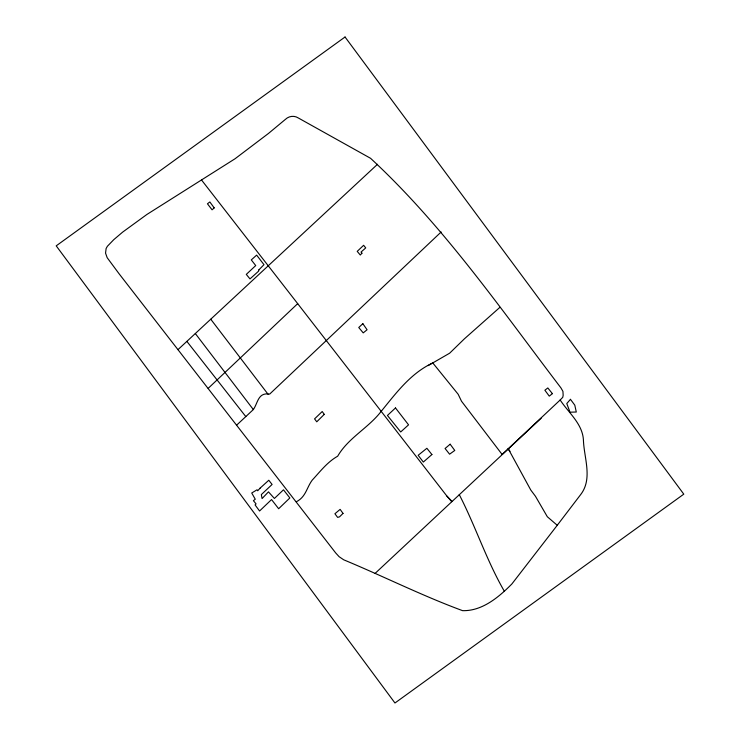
<?xml version="1.0" encoding="UTF-8"?>
<svg xmlns="http://www.w3.org/2000/svg" width="740" height="740" viewBox="0 0 740 740"><rect width="100%" height="100%" fill="white"/><g stroke="black" fill="none" stroke-linecap="round" stroke-linejoin="round"><path stroke-width="1.11" d="M557.248 525.289L580.808 494.403C592.592 478.9 584.369 458.726 583.481 441.364C583.231 424.242 568.81 413.225 560.162 399.998L562.761 397.325L563.159 395.327L562.937 391.377L560.902 387.843C500.638 308.793 443.787 226.098 370.536 158.277L298.359 117.993C294.279 115.283 288.822 116.004 285.381 119.399L268.518 133.413L235.052 158.758L146.881 214.471L122.664 232.101L113.766 239.668L107.392 246.272L106.116 248.511L105.552 253.136L107.18 257.705L119.057 273.735L335.673 552.919L339.114 556.693L343.712 559.81C383.477 576.321 422.263 595.793 462.583 610.657C482.147 611.231 498.871 597.125 511.886 583.952L557.248 525.289L547.323 516.733L535.473 496.299L530.793 490.056L508.269 448.792M441.142 231.999L269.656 394.106C257.899 392.154 258.01 402.921 253.339 409.562L236.541 425.232M296.305 501.785C305.971 496.891 306.517 487.827 312.215 480.14C320.133 471.611 327.348 461.991 337.68 456.201C348.133 437.978 368.464 427.942 381.183 411.357C396.187 392.986 410.626 373.284 432.78 362.933L458.162 394.263L461.519 401.246L502.136 454.48L560.162 399.998M377.511 164.28L177.988 349.632M208.171 388.371L297.683 303.65L201.548 180.014M375.06 573.435L541.153 418.239M499.898 307.341L464.443 338.791L449.633 353.202L428.127 365.615M297.683 303.65L446.895 496.077L452.029 501.378M446.895 496.077L451.687 501.674M508.084 448.875L509.999 451.308M186.878 341.39L245.8 416.592M210.771 319.236L268.093 394.3M195.332 333.546L253.339 409.562M504.402 591.352C486.522 560.448 475.579 526.27 459.253 494.607M258.898 269.85L258.556 271.192L249.99 278.906L246.291 274.392L255.725 265.568L251.295 259.907L256.641 255.124L263.986 264.67L258.898 269.85M570.457 399.322L566.784 403.568L570.013 412.18L576.293 412.032L574.786 405.15L570.457 399.322M361.943 253.182L360.288 255.023L357.216 251.36L363.636 245.292L365.726 247.909L361.037 252.062L361.943 253.182M260.119 488.123L257.696 490.777L257.076 489.76L251.73 492.997L255.254 499.223L253.413 500.684L256.058 503.894L255.069 504.911L259.574 510.998L271.543 499.565L278.647 508.732L289.858 497.955L283.476 489.806L274.411 498.464L268.472 491.86L262.08 498.566L261.34 494.588L272.098 484.469L268.786 480.241L260.119 488.123M324.268 414.372L316.757 421.809L314.565 418.886L322.214 411.532L324.268 414.372M343.018 513.403L339.558 516.816L337.644 517.408L334.915 513.754L340.132 509.37L343.018 513.403M362.85 323.685L358.752 327.506L363.22 332.889L367.077 329.762L362.85 323.685M395.493 407.944L387.436 415.464L400.71 431.957L408.554 424.843L395.493 407.944M214.202 207.894L212.075 209.809L207.45 203.787L209.836 201.955L214.202 207.894M431.91 454.536L423.326 462.056L418.165 455.285L426.878 448.283L431.91 454.536M450.151 444.213L445.073 448.505L449.596 454.184L454.767 450.447L450.151 444.213M552.401 393.643L549.265 396.131L544.88 390.221L547.813 387.945L552.401 393.643M345.043 37L56.212 245.846L394.957 703L683.788 494.154L345.043 37"/></g></svg>
